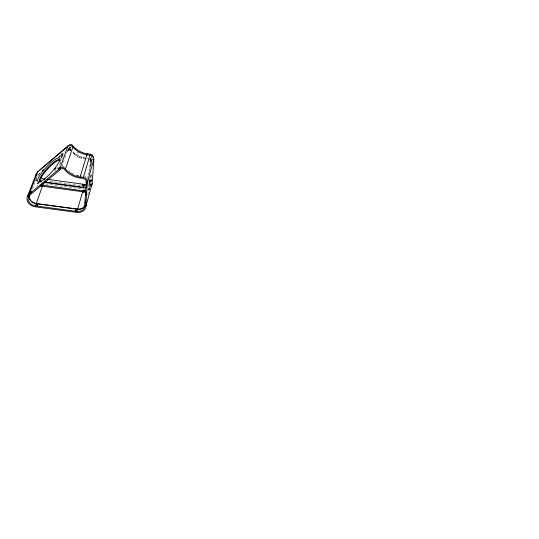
<?xml version="1.0" encoding="UTF-8"?>
<svg xmlns="http://www.w3.org/2000/svg" width="539" height="539" viewBox="0 0 539 539"><rect width="100%" height="100%" fill="white"/><g stroke="black" fill="none" stroke-linecap="round" stroke-linejoin="round"><path stroke-width="0.4" stroke-dasharray="2.69 2.02" d="M92.041 160.07C89.851 161.195 90.384 156.748 92.243 158.439M88.935 180.504L89.05 178.84M89.494 172.204L90.323 159.746L91.138 156.964L91.549 157.024L90.68 160.002L90.067 169.138M89.4 179.103L89.063 184.089A5.377 4.447 17.4 0 1 88.281 186.13M89.521 180.963L89.925 181.023L89.063 184.089L88.713 183.826L89.521 180.963L89.804 176.826M90.525 166.066L91.138 156.964M90.768 175.188L90.04 187.013M91.509 164.341L91.563 161.976L90.889 160.743L89.622 159.908L89.878 159.032L91.138 159.867L91.819 161.1L91.873 161.794L90.323 159.746M90.08 186.865L91.138 172.628M91.091 181.623L91.657 173.315M91.542 181.245L91.657 179.588M92.721 159.672L92.802 159.012M92.937 159.032L92.856 159.692M91.259 181.205L91.421 180.397L91.394 181.266M36.942 186.016L37.151 184.884M61.163 155.67L61.608 155.326A3.133 0.721 -47.2 0 1 62.74 155.117L62.686 155.394A62.679 14.007 -48 0 1 62.268 157.86M90.68 160.002L90.882 158.264M90.687 159.861L90.249 159.005L90.869 159.611L90.613 160.487M89.299 189.027C90.458 185.645 86.348 193.71 89.636 188.347M88.423 190.112L88.787 189.095M88.645 189.89L88.895 188.987M88.753 189.775L89.103 188.751M88.948 189.533L89.204 188.63M89.043 189.411L89.467 188.252M87.817 194.99L90.229 185.962M72.866 151.944A22.112 18.811 20.8 0 0 75.831 154.242L81.975 157.206L81.638 158.318L85.708 159.268M88.922 184.89L89.818 181.71M86.766 179.48L91.617 162.677M91.118 161.026L91.374 160.15L90.464 159.234M91.313 161.329L91.569 160.454L90.545 159.362M91.462 161.646L91.718 160.77L90.613 159.504M91.563 161.976L91.819 161.1L90.653 159.638M90.889 160.743L91.138 159.867L90.363 159.12L90.801 157.631M89.979 160.07L90.235 159.194M90.309 160.258L90.565 159.382M83.673 158.884L84.172 157.819L81.975 157.206M81.638 158.318L79.657 157.57L79.839 156.398M79.657 157.57L77.751 156.647L77.784 155.407M77.751 156.647L75.938 155.569L76.221 154.7L75.831 154.242M74.241 154.336L74.53 153.467L72.967 152.106L72.677 152.968L75.938 155.569M70.784 150.866L70.326 150.415L70.622 149.552L69.491 149.074L68.069 149.33L67.516 150.381M70.555 150.61L70.852 149.748L69.942 148.953L68.884 149.06L68.588 149.93L67.773 150.192M68.588 149.93L69.497 150.004L69.794 149.141M67.409 151.311L69.935 149.168L70.643 147.107M70.326 150.415L69.787 150.105L70.083 149.242M71.054 146.992L70.306 149.195L70.791 149.829M70.07 150.246L70.366 149.377M68.884 149.916L69.181 149.047M69.194 149.943L69.491 149.074M67.658 150.698L69.558 149.087L70.313 146.877M68.022 150.071L68.318 149.202L69.827 148.953M68.298 149.977L68.594 149.114M61.783 166.949L67.813 149.512L69.726 148.98M89.4 180.12L89.204 181.71L91.232 181.993M32.468 188.96L37.285 176.529M36.066 181.286L36.234 179.763L36.315 181.899M60.658 158.163L61.729 157.186L60.664 158.432M89.218 181.704L89.427 180.147L91.428 180.397M60.476 153.938L61.742 152.86M60.806 154.969L64.579 151.762M68.359 148.562L70.245 146.958M39.839 173.241L37.541 175.202L38.842 174.791M61.459 154.909L64 152.746M61.331 156.061L63.865 153.911M61.082 156.674L64.242 153.992M68.911 148.966C71.289 146.278 68.473 150.125 67.84 148.03M49.689 181.333L81.012 185.638M45.579 183.947L83.646 189.169A8.247 6.825 17.4 0 0 84.919 189.256M80.648 175.896L82.265 176.118M86.752 158.506L89.09 158.837M85.977 158.392L79.934 156.694L74.53 153.467M69.558 149.087L69.935 149.168M84.731 176.556L85.802 177.169M70.151 149.04L71.081 150.004M68.952 146.81L69.976 147.74M90.673 159.78L91.873 161.43M35.79 180.033L35.891 180.666M62.74 155.117L62.773 156.243A2.297 0.526 -47.2 0 0 61.561 156.701M92.62 158.83L92.627 159.194M89.642 187.848A8.247 6.825 17.4 0 1 88.302 188.596M36.551 178.604A8.395 6.825 20.5 0 1 36.261 177.883M90.943 183.26A6.987 5.788 17.5 0 1 88.248 185.611M38.229 175.694A7.101 5.781 20.6 0 1 37.952 174.447M89.925 181.023A5.343 4.427 17.5 0 1 88.922 183.321M39.576 174.057A5.43 4.42 20.6 0 1 39.718 173.134M40.081 172.285A5.43 4.42 20.6 0 1 40.344 171.901M90.963 183.435A7.014 5.801 17.4 0 1 90.693 184.621M90.296 185.436A7.014 5.801 17.4 0 1 88.261 187.37M37.265 177.102A7.135 5.794 20.5 0 1 37.171 176.475M71.236 146.817A2.109 1.765 21.3 0 1 71.492 146.985M78.856 153.191A20.354 17.322 20.9 0 1 77.057 152.119M92.129 157.556A2.938 2.479 18.9 0 1 92.324 157.853M38.909 175.323A5.464 4.433 20.5 0 1 39.179 174.939M85.054 176.819A3.059 2.54 17.7 0 1 85.714 177.25M78.532 175.62A21.196 17.78 19.5 0 1 76.423 175.04M64.693 166.982A2.19 1.812 20 0 1 64.929 167.184M60.685 161.532A14.93 3.443 -47.5 0 1 58.946 165.662M58.286 166.726A14.93 3.443 -47.5 0 1 56.703 168.997M55.793 170.176A14.93 3.443 -47.5 0 1 54.823 171.368M62.639 157.26A61.87 13.879 -48.1 0 1 62.504 158.075M62.025 158.789A62.679 14.007 -48 0 1 61.736 159.76M60.563 162.953A62.679 14.007 -48 0 1 58.94 166.531M78.553 175.512A21.061 17.666 19.5 0 1 76.457 174.932M73.755 173.881A21.061 17.666 19.5 0 1 70.589 172.15M69.989 171.752A21.061 17.666 19.5 0 1 68.837 170.903M62.537 166.43A2.324 1.92 20 0 1 63.858 166.457M64.768 166.901A2.324 1.92 20 0 1 65.024 167.11"/><path stroke-width="0.81" d="M44.825 179.285L44.838 178.941M87.251 181.441L87.096 182.425L87.17 181.36M44.521 182.465L83.491 187.815L84.394 184.736L84.414 184.392L47.311 179.285M85.216 203.311L85.431 200.023M85.748 195.091L85.964 191.803M86.287 186.878L86.496 183.59M85.344 203.331L85.452 201.687M85.876 195.111L85.984 193.467M86.415 186.892L86.523 185.248M67.806 146.082L60.099 168.195L28.668 194.619A8.772 7 19.3 0 0 27.819 201.943A8.772 7 19.3 0 0 35.385 206.841L76.922 212.393A8.617 7 16.3 0 0 85.816 206.531L87.439 181.791L93.867 159.335A4.204 3.544 18.9 0 0 92.829 156.64L92.445 156.27A4.204 3.544 18.9 0 0 89.973 155.171L86.86 154.727A19.067 16.231 20.9 0 1 73.392 147.45L72.933 146.857A3.389 2.843 21.3 0 0 70.919 145.523L70.434 145.415A3.389 2.843 21.3 0 0 67.806 146.082L37.582 171.8A8.395 6.825 20.5 0 0 35.911 175.687M85.816 206.531L92.189 183.449L93.867 159.335M84.414 184.392L83.498 187.815A5.377 4.447 17.4 0 0 85.923 187.66M59.149 168.976L59.479 168.438M86.51 181.313L86.51 182.101M43.518 183.105L36.268 203.567L35.48 203.425A7.425 5.936 19.4 0 1 29.497 194.747M42.648 183.738L41.901 186.144L40.472 185.692M85.175 191.702C86.974 189.64 84.482 192.915 82.669 191.743L41.901 186.144M85.344 191.668L85.607 190.759M85.512 191.628L85.775 190.718M84.118 191.817L84.374 190.907L85.431 190.793M84.293 191.803L84.556 190.9M84.475 191.79L84.731 190.887M84.65 191.776L84.906 190.867M84.825 191.756L85.088 190.846M85 191.729L85.256 190.819M83.215 191.803L83.478 190.894L84.374 190.907M83.397 191.81L83.66 190.907M83.579 191.817L83.835 190.914M83.754 191.823L84.017 190.914M83.936 191.823L84.199 190.914M36.268 203.567L77.636 209.112L82.932 190.84L83.478 190.894M76.983 211.456A7.452 6.05 16.3 0 0 84.67 206.376L86.267 181.663C86.065 177.601 80.527 178.402 77.892 177.668A21.149 17.713 19.4 0 1 65.044 170.149L64.296 169.253A2.338 1.927 19.9 0 0 61.224 168.801L29.605 195.32A7.586 6.05 19.3 0 0 34.631 205.757L76.983 211.456L77.629 209.213A7.425 6.037 16.4 0 0 84.879 205.831M82.851 191.769L83.114 190.86M83.033 191.79L83.296 190.88M92.102 156.627L92.472 155.293A2.931 2.473 19 0 0 90.862 154.349L85.344 153.447A20.266 17.282 21 0 1 73.082 146.089L72.388 145.227A2.095 1.758 21.4 0 0 69.632 144.816L39.354 170.54M90.053 155.582L90.444 154.269M87.439 181.791A4.393 3.638 17.6 0 0 83.343 177.52L89.973 155.171M83.343 177.52L80.089 177.061L86.86 154.727M86.961 155.144L87.358 153.824M80.089 177.061A19.943 16.696 19.4 0 1 65.953 169.596L65.468 168.983L72.933 146.857M72.172 146.783L72.61 145.483M35.439 205.898L36.261 203.668L77.629 209.213M41.18 185.948L41.516 185.045L82.932 190.84M29.126 194.229L38.02 171.415M27.408 196.459L36.362 173.585M37.743 205.635L36.726 205.204L37.777 205.076L37.076 204.611L36.517 204.867L36.585 205.642M59.89 168.417C55.483 171.22 61.951 164.442 59.458 168.37M44.912 171.705L44.508 172.184M31.1 192.699L31.525 192.032L29.813 193.043L31.531 191.197L30.649 192.955L31.006 192.787M75.352 210.493C78.398 209.994 73.594 209.826 76.423 210.479M52.856 163.64L54.122 162.569M44.602 181.912L83.579 187.269M36.261 203.668L35.459 203.526A7.553 6.037 19.4 0 1 29.16 195.293M92.472 155.293L92.708 155.576A2.931 2.473 19 0 1 93.193 156.849L93.2 157.213M92.189 183.449A8.247 6.825 17.4 0 1 91.394 185.989M60.099 168.195A3.544 2.924 19.9 0 1 65.468 168.983M75.204 211.638A1.28 0.687 4 0 1 74.995 211.537M39.805 181.912A14.937 3.429 -47.5 0 1 48.328 167.171A14.937 3.429 -47.5 0 1 60.058 160.966M41.321 181.811A14.937 3.429 -47.5 0 1 40.715 181.973M86.55 184.648A5.343 4.427 17.5 0 1 84.394 184.736M44.198 179.17A5.43 4.42 20.6 0 1 41.24 177.634M41.456 181.65A5.464 4.433 20.5 0 1 39.697 180.309M84.879 205.5A7.297 5.936 16.4 0 1 77.636 209.112M39.974 181.912A14.93 3.443 -47.5 0 1 47.883 168.855A14.93 3.443 -47.5 0 1 60.058 160.11M52.027 164.368A66.027 15.907 -47.9 0 1 54.351 162.387M87.466 182.856L87.844 180.646L87.466 182.856M85.997 205.17C86.321 206.471 86.685 199.551 85.997 205.17M83.612 185.275L83.612 185.315A0.822 0.418 4.7 0 1 82.332 185.544A0.822 0.418 4.7 0 1 82.454 184.823A0.822 0.418 4.7 0 1 83.612 185.315M60.186 155.845L59.041 157.031L60.186 155.845M55.807 168.107L54.607 169.273L55.807 168.107M43.518 169.98L42.386 171.153L43.518 169.98M38.774 182.465L37.595 183.61L38.774 182.465M44.609 178.813A16.002 3.652 -47.5 0 0 59.748 158.432A16.002 3.652 -47.5 0 0 41.813 172.541A16.002 3.652 -47.5 0 0 44.609 178.813"/></g></svg>
